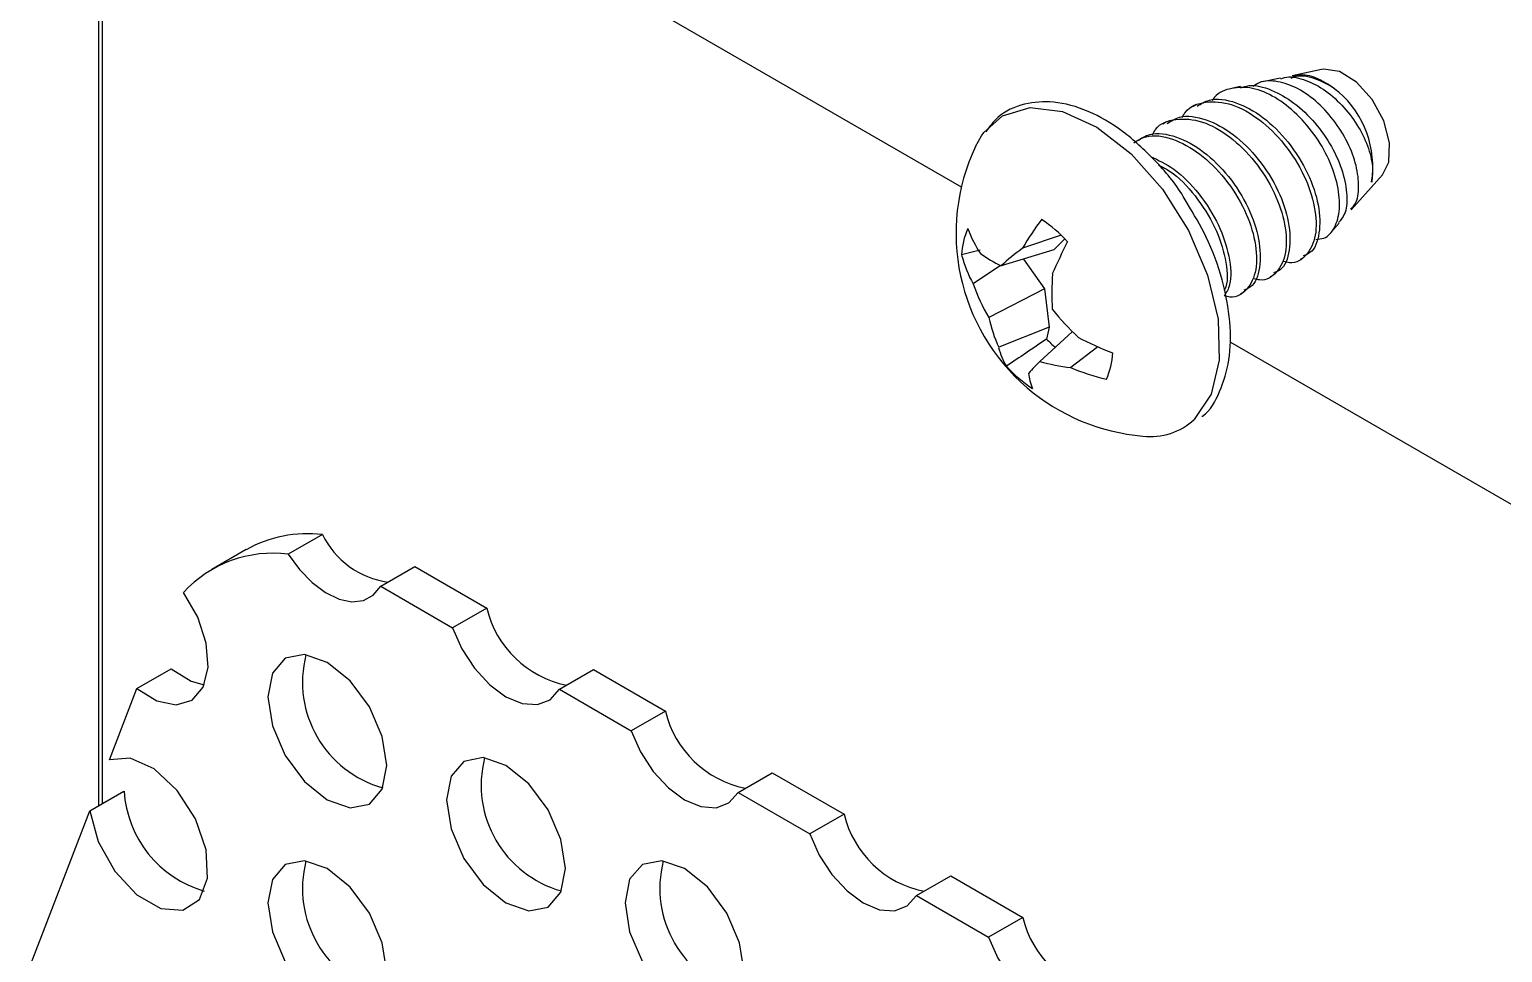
# Model space of a CAD drawing. Extents: x -1.2 to 10.8, y -7.1 to 0.
# Drawn here: x 1.321 to 2.414, y -4.647 to -3.962 of the extents above; entities that cross this region are included whole.
import ezdxf

# ---------------------------------------------------------------- set-up
doc = ezdxf.new("R2010")
doc.units = 0
doc.header["$LTSCALE"] = 0.5
doc.header["$MEASUREMENT"] = 0
for name, color, linetype in [('Brackets', 181, 'CONTINUOUS'), ('End Cap', 92, 'CONTINUOUS'), ('Hardware', 242, 'CONTINUOUS')]:
    doc.layers.add(name, color=color, linetype=linetype)

msp = doc.modelspace()

# ---------------------------------------------------------------- linework, layer by layer
at = {"layer": 'Brackets', "transparency": 16777216}
for p, q in [((1.5382, -4.337), (1.5128, -4.3517)), ((1.4815, -4.3482), (1.4561, -4.3629)), ((1.5814, -4.3754), (1.6068, -4.3608)), ((1.6068, -4.3608), (1.6602, -4.3916)), ((1.5814, -4.3754), (1.6348, -4.4063)), ((1.6602, -4.3916), (1.6348, -4.4063)), ((1.4005, -4.4514), (1.4259, -4.4367)), ((1.714, -4.4519), (1.7394, -4.4373)), ((1.7394, -4.4373), (1.7928, -4.4681)), ((1.3801, -4.5043), (1.4005, -4.4514)), ((1.714, -4.4519), (1.7674, -4.4828)), ((1.7928, -4.4681), (1.7674, -4.4828)), ((1.8466, -4.5285), (1.8719, -4.5138)), ((1.8719, -4.5138), (1.9254, -4.5447)), ((1.3655, -4.542), (1.3909, -4.5274)), ((1.8466, -4.5285), (1.9, -4.5593)), ((1.3208, -4.6583), (1.3655, -4.542)), ((1.9254, -4.5447), (1.9, -4.5593)), ((1.9791, -4.605), (2.0045, -4.5904)), ((2.0045, -4.5904), (2.0579, -4.6212)), ((1.9791, -4.605), (2.0326, -4.6359)), ((2.0579, -4.6212), (2.0326, -4.6359))]:
    msp.add_line(p, q, dxfattribs=at)
at = {"layer": 'Brackets', "transparency": 16777216, "flags": 128}
for points in [[(1.5128, -4.3517), (1.5211, -4.363), (1.5305, -4.3727), (1.5405, -4.3801), (1.5505, -4.3849), (1.5601, -4.3869), (1.5687, -4.3859), (1.5759, -4.382), (1.5814, -4.3754)], [(1.4005, -4.4514), (1.4154, -4.4605), (1.4296, -4.4635), (1.4415, -4.4599), (1.4497, -4.4503), (1.4533, -4.4356), (1.4519, -4.4176), (1.4456, -4.3984), (1.4351, -4.38)], [(1.6348, -4.4063), (1.6417, -4.4219), (1.6511, -4.4363), (1.6623, -4.4485), (1.6744, -4.4574), (1.6865, -4.4625), (1.6977, -4.4632), (1.7071, -4.4596), (1.714, -4.4519)], [(1.5418, -4.4319), (1.5249, -4.426), (1.5106, -4.4288), (1.501, -4.4399), (1.4976, -4.4574), (1.501, -4.4789), (1.5106, -4.501), (1.5249, -4.5203), (1.5418, -4.534), (1.5587, -4.5399), (1.5731, -4.5371), (1.5826, -4.5261), (1.586, -4.5085), (1.5826, -4.487), (1.5731, -4.4649), (1.5587, -4.4456), (1.5418, -4.4319)], [(1.4259, -4.4367), (1.4408, -4.4459), (1.4505, -4.4486)], [(1.7674, -4.4828), (1.7743, -4.4984), (1.7837, -4.5129), (1.7949, -4.525), (1.807, -4.534), (1.8191, -4.539), (1.8303, -4.5398), (1.8397, -4.5362), (1.8466, -4.5285)], [(1.3655, -4.542), (1.3717, -4.5649), (1.384, -4.5869), (1.4004, -4.6045), (1.4183, -4.6147), (1.4346, -4.6159), (1.4469, -4.608), (1.453, -4.5922), (1.4519, -4.571), (1.444, -4.548), (1.4303, -4.5269), (1.4133, -4.511), (1.3956, -4.5031), (1.3801, -4.5043)], [(1.6744, -4.5085), (1.6575, -4.5026), (1.6431, -4.5054), (1.6336, -4.5164), (1.6302, -4.534), (1.6336, -4.5555), (1.6431, -4.5775), (1.6575, -4.5969), (1.6744, -4.6105), (1.6913, -4.6164), (1.7056, -4.6136), (1.7152, -4.6026), (1.7186, -4.585), (1.7152, -4.5635), (1.7056, -4.5414), (1.6913, -4.5221), (1.6744, -4.5085)], [(1.9, -4.5593), (1.9069, -4.575), (1.9163, -4.5894), (1.9275, -4.6016), (1.9396, -4.6105), (1.9517, -4.6155), (1.9628, -4.6163), (1.9722, -4.6127), (1.9791, -4.605)], [(1.5418, -4.585), (1.5249, -4.5791), (1.5106, -4.5819), (1.501, -4.593), (1.4976, -4.6105), (1.501, -4.632), (1.5106, -4.6541), (1.5249, -4.6734), (1.5418, -4.6871), (1.5587, -4.693), (1.5731, -4.6902), (1.5826, -4.6792), (1.586, -4.6616), (1.5826, -4.6401), (1.5731, -4.618), (1.5587, -4.5987), (1.5418, -4.585)], [(1.807, -4.585), (1.7901, -4.5791), (1.7757, -4.5819), (1.7661, -4.5929), (1.7628, -4.6105), (1.7661, -4.632), (1.7757, -4.6541), (1.7901, -4.6734), (1.807, -4.6871), (1.8239, -4.6929), (1.8382, -4.6902), (1.8478, -4.6791), (1.8512, -4.6615), (1.8478, -4.6401), (1.8382, -4.618), (1.8239, -4.5986), (1.807, -4.585)], [(2.0326, -4.6359), (2.0395, -4.6515), (2.0489, -4.6659), (2.06, -4.6781), (2.0721, -4.687), (2.0842, -4.6921), (2.0954, -4.6928), (2.1048, -4.6892), (2.1117, -4.6816)]]:
    msp.add_lwpolyline(points, dxfattribs=at)
at = {"layer": 'Brackets', "transparency": 16777216}
for centre, radius, start, end in [((1.5272, -4.4304), 0.094, 83.2633, 119.074), ((1.5957, -4.3088), 0.0641, 206.1211, 262.021), ((1.5012, -4.4406), 0.0897, 82.5555, 137.4979), ((1.7347, -4.3737), 0.0767, 193.5195, 258.4828), ((1.605, -4.4465), 0.0816, 165.6081, 254.3865), ((1.8673, -4.4502), 0.0767, 193.5195, 258.4828), ((1.7376, -4.523), 0.0816, 165.6081, 254.3865), ((1.4734, -4.5223), 0.0826, 183.5328, 253.9074), ((1.9999, -4.5267), 0.0767, 193.5195, 258.4828), ((1.605, -4.5996), 0.0816, 165.6081, 254.3865), ((1.8702, -4.5995), 0.0816, 165.6081, 254.3865), ((2.1325, -4.6033), 0.0767, 193.5195, 258.4828)]:
    msp.add_arc(centre, radius, start, end, dxfattribs=at)
at = {"layer": 'End Cap', "transparency": 16777216}
for p, q in [((1.3719, -2.6615), (1.3719, -4.5384)), ((1.3748, -2.6615), (1.3748, -4.5367))]:
    msp.add_line(p, q, dxfattribs=at)
at = {"layer": 'Hardware', "transparency": 16777216}
for p, q in [((1.6119, -3.8478), (2.0123, -4.079)), ((2.2492, -3.9982), (2.2358, -4.001)), ((2.2797, -3.9918), (2.2578, -3.9964)), ((2.2194, -4.0045), (2.2138, -4.0056)), ((2.1867, -4.018), (2.1839, -4.0196)), ((2.1646, -4.0307), (2.1618, -4.0323)), ((2.3016, -4.096), (2.3248, -4.0701)), ((2.2866, -4.1128), (2.2927, -4.1059)), ((2.0865, -4.1147), (2.0577, -4.1245)), ((2.0892, -4.1174), (2.081, -4.1257)), ((2.0264, -4.1259), (2.0125, -4.1295)), ((2.081, -4.1257), (2.0419, -4.1375)), ((2.264, -4.1327), (2.2667, -4.1311)), ((2.0415, -4.1373), (2.0211, -4.151)), ((2.0584, -4.1325), (2.074, -4.1547)), ((2.2419, -4.1455), (2.2446, -4.1439)), ((2.074, -4.1547), (2.0327, -4.1759)), ((2.074, -4.1547), (2.0776, -4.1832)), ((2.2198, -4.1582), (2.2225, -4.1566)), ((2.0776, -4.1832), (2.0401, -4.198)), ((2.0947, -4.1865), (2.0706, -4.2085)), ((2.0776, -4.1832), (2.0755, -4.1919)), ((2.1136, -4.1976), (2.0935, -4.2131)), ((2.2121, -4.1943), (2.4693, -4.3428))]:
    msp.add_line(p, q, dxfattribs=at)
at = {"layer": 'Hardware', "transparency": 16777216, "flags": 128}
for points in [[(2.3248, -4.0701), (2.3296, -4.0605), (2.3301, -4.0462), (2.3258, -4.0299), (2.3172, -4.0142), (2.3056, -4.0013), (2.293, -3.9934), (2.2811, -3.9916), (2.2797, -3.9918)], [(2.0291, -4.0385), (2.0428, -4.0263), (2.0634, -4.0201), (2.0873, -4.023), (2.1129, -4.0347), (2.1383, -4.0544), (2.1616, -4.0806), (2.181, -4.1113), (2.1951, -4.1444), (2.2029, -4.1772), (2.2038, -4.2075), (2.1978, -4.2328), (2.1852, -4.2515)], [(2.0229, -4.0489), (2.0273, -4.041), (2.0291, -4.0385)]]:
    msp.add_lwpolyline(points, dxfattribs=at)
at = {"layer": 'Hardware', "transparency": 16777216}
for centre, radius, start, end in [((2.2441, -4.064), 0.0736, 351.0376, 48.9236), ((2.1594, -4.1134), 0.151, 154.7008, 229.3793), ((2.0632, -4.1313), 0.0507, 155.1102, 177.9663), ((2.1109, -4.0746), 0.1002, 200.7001, 212.5535), ((2.2473, -4.2355), 0.2197, 142.9144, 149.6518), ((2.016, -4.1878), 0.1015, 42.2014, 56.5571), ((2.4377, -4.2986), 0.39, 152.6766, 156.5806), ((2.1132, -4.1019), 0.1044, 195.3539, 208.075), ((2.0861, -4.0441), 0.1033, 234.7398, 244.6692), ((2.2127, -4.3296), 0.2571, 127.085, 131.6393), ((2.1694, -4.0971), 0.1578, 199.9732, 209.9753), ((2.3069, -4.1576), 0.2274, 176.4664, 183.1277), ((2.1444, -4.1508), 0.1145, 192.6849, 204.3677), ((2.248, -4.0332), 0.2167, 219.1183, 226.5557), ((2.1376, -4.1314), 0.0867, 224.3262, 230.203), ((2.2156, -3.9648), 0.2542, 242.6593, 249.0269), ((2.0843, -4.188), 0.0454, 192.8258, 212.1324), ((2.4192, -4.552), 0.4894, 135.4204, 136.8217), ((2.1122, -4.0632), 0.1511, 254.0035, 262.8885), ((2.074, -4.2004), 0.0507, 335.1102, 357.9663), ((2.1211, -4.1439), 0.1015, 222.2014, 236.5571), ((2.0974, -4.2145), 0.0352, 184.2472, 203.7199), ((2.1624, -4.0452), 0.1815, 247.6807, 256.4742), ((2.1594, -4.1134), 0.151, 229.3793, 265.2938), ((2.1528, -4.2169), 0.0474, 263.0346, 313.1208)]:
    msp.add_arc(centre, radius, start, end, dxfattribs=at)
for points, knots in [([(2.3011, -4.0955), (2.3021, -4.0946), (2.3057, -4.0915), (2.3077, -4.081), (2.3065, -4.0655), (2.3006, -4.048), (2.2904, -4.0309), (2.2772, -4.0161), (2.2622, -4.0052), (2.247, -4.0001), (2.2353, -3.9998), (2.2304, -4.0034), (2.2289, -4.0044)], [0, 0, 0, 0, 0.045184, 0.156434, 0.268021, 0.379486, 0.492733, 0.606596, 0.720374, 0.835618, 0.951754, 1, 1, 1, 1]), ([(2.2494, -3.9987), (2.2503, -3.9984), (2.2551, -3.9964), (2.2663, -3.9987), (2.281, -4.0056), (2.2949, -4.0177), (2.3065, -4.0326), (2.3144, -4.0486), (2.3182, -4.064), (2.3173, -4.0718), (2.3169, -4.0755)], [0, 0, 0, 0, 0.033806, 0.175548, 0.316915, 0.458236, 0.596205, 0.733538, 0.870845, 1, 1, 1, 1]), ([(2.2571, -3.9983), (2.2578, -3.9979), (2.2625, -3.9954), (2.2744, -3.9977), (2.2859, -4.0033), (2.2917, -4.0079), (2.2925, -4.0085)], [0, 0, 0, 0, 0.07769, 0.51052, 0.932129, 1, 1, 1, 1]), ([(2.2925, -4.0085), (2.2881, -4.0053), (2.2793, -3.9989), (2.2669, -3.9951), (2.2605, -3.9965), (2.258, -3.997)], [0, 0, 0, 0, 0.374656, 0.750308, 1, 1, 1, 1]), ([(2.2755, -4.1179), (2.2775, -4.1177), (2.2835, -4.1173), (2.29, -4.1095), (2.2938, -4.096), (2.2923, -4.0782), (2.2858, -4.0585), (2.2745, -4.0393), (2.2597, -4.0226), (2.2431, -4.0105), (2.226, -4.0043), (2.2109, -4.0055), (2.2015, -4.0096), (2.1988, -4.0145), (2.1986, -4.0148)], [0, 0, 0, 0, 0.045503, 0.137277, 0.230619, 0.324208, 0.417712, 0.51255, 0.60784, 0.703073, 0.799405, 0.896397, 0.993354, 1, 1, 1, 1]), ([(2.2196, -4.0053), (2.2216, -4.0047), (2.2283, -4.0026), (2.2424, -4.0063), (2.2594, -4.0158), (2.275, -4.0308), (2.2877, -4.0488), (2.296, -4.068), (2.2991, -4.0857), (2.2979, -4.099), (2.2938, -4.1036), (2.2922, -4.1054)], [0, 0, 0, 0, 0.055428, 0.180794, 0.306355, 0.431855, 0.554214, 0.676711, 0.799155, 0.918675, 1, 1, 1, 1]), ([(2.1799, -4.091), (2.1789, -4.0893), (2.1724, -4.0775), (2.1561, -4.0586), (2.1323, -4.0366), (2.1065, -4.0216), (2.0816, -4.0148), (2.0585, -4.0165), (2.0406, -4.0244), (2.0332, -4.0343), (2.0305, -4.0381)], [0, 0, 0, 0, 0.02481, 0.175168, 0.326073, 0.478065, 0.631323, 0.767436, 0.912401, 1, 1, 1, 1]), ([(2.1763, -4.0275), (2.177, -4.0261), (2.1807, -4.0193), (2.1935, -4.0149), (2.2129, -4.0163), (2.2338, -4.028), (2.2529, -4.0469), (2.2676, -4.0702), (2.2755, -4.0945), (2.2763, -4.116), (2.2693, -4.1302), (2.26, -4.1366), (2.2531, -4.1347), (2.2517, -4.1344)], [0, 0, 0, 0, 0.026009, 0.129281, 0.236829, 0.341611, 0.446393, 0.553941, 0.657212, 0.763822, 0.870432, 0.973704, 1, 1, 1, 1]), ([(2.1873, -4.019), (2.1902, -4.0173), (2.198, -4.0124), (2.2159, -4.0151), (2.2365, -4.0263), (2.2557, -4.0453), (2.2703, -4.0686), (2.2784, -4.0931), (2.2788, -4.1139), (2.2741, -4.1271), (2.2679, -4.1294), (2.2661, -4.1301)], [0, 0, 0, 0, 0.074439, 0.201802, 0.325889, 0.449975, 0.577338, 0.699637, 0.825889, 0.95214, 1, 1, 1, 1]), ([(2.1542, -4.0403), (2.1549, -4.0389), (2.1586, -4.032), (2.1714, -4.0277), (2.1908, -4.0291), (2.2118, -4.0407), (2.2308, -4.0596), (2.2455, -4.083), (2.2534, -4.1073), (2.2542, -4.1287), (2.2472, -4.1429), (2.2379, -4.1493), (2.231, -4.1475), (2.2296, -4.1471)], [0, 0, 0, 0, 0.026009, 0.129281, 0.236829, 0.341611, 0.446393, 0.553941, 0.657212, 0.763822, 0.870432, 0.973704, 1, 1, 1, 1]), ([(2.1652, -4.0318), (2.1681, -4.03), (2.1759, -4.0251), (2.1938, -4.0278), (2.2145, -4.039), (2.2336, -4.0581), (2.2482, -4.0813), (2.2563, -4.1058), (2.2567, -4.1266), (2.252, -4.1399), (2.2458, -4.1422), (2.244, -4.1428)], [0, 0, 0, 0, 0.074439, 0.201802, 0.325889, 0.449975, 0.577338, 0.699637, 0.825889, 0.95214, 1, 1, 1, 1]), ([(2.1403, -4.0462), (2.1432, -4.0444), (2.1511, -4.0395), (2.1689, -4.0422), (2.1896, -4.0534), (2.2087, -4.0724), (2.2234, -4.0957), (2.2313, -4.12), (2.2321, -4.1415), (2.2251, -4.1557), (2.2158, -4.1621), (2.2089, -4.1602), (2.2075, -4.1599)], [0, 0, 0, 0, 0.06733, 0.18253, 0.294767, 0.407004, 0.522204, 0.632823, 0.747019, 0.861214, 0.971833, 1, 1, 1, 1]), ([(2.1431, -4.0446), (2.146, -4.0428), (2.1538, -4.0379), (2.1717, -4.0406), (2.1924, -4.0518), (2.2115, -4.0708), (2.2261, -4.0941), (2.2342, -4.1186), (2.2346, -4.1394), (2.2299, -4.1526), (2.2237, -4.1549), (2.222, -4.1556)], [0, 0, 0, 0, 0.074439, 0.201802, 0.325889, 0.449975, 0.577338, 0.699637, 0.825889, 0.95214, 1, 1, 1, 1]), ([(2.1527, -4.0564), (2.1585, -4.0591), (2.1712, -4.065), (2.1894, -4.0837), (2.2041, -4.1069), (2.2118, -4.131), (2.2132, -4.1502), (2.2091, -4.1573), (2.2075, -4.1599)], [0, 0, 0, 0, 0.156299, 0.338966, 0.526455, 0.706489, 0.892343, 1, 1, 1, 1]), ([(2.1587, -4.0628), (2.1616, -4.0642), (2.1712, -4.0689), (2.1866, -4.0854), (2.2014, -4.1085), (2.2089, -4.1325), (2.2107, -4.1494), (2.2078, -4.155), (2.2073, -4.1559)], [0, 0, 0, 0, 0.090763, 0.30555, 0.526007, 0.737698, 0.956233, 1, 1, 1, 1]), ([(2.1909, -4.2492), (2.1911, -4.2492), (2.1972, -4.2453), (2.2047, -4.231), (2.2121, -4.2078), (2.2126, -4.1792), (2.2068, -4.148), (2.1958, -4.1175), (2.1849, -4.0993), (2.1799, -4.091)], [0, 0, 0, 0, 0.002898, 0.165706, 0.331245, 0.503479, 0.678818, 0.853996, 1, 1, 1, 1]), ([(2.0755, -4.1919), (2.0705, -4.1954), (2.0606, -4.2021), (2.0507, -4.2088), (2.0459, -4.2121)], [0, 0, 0, 0, 0.5142472, 1, 1, 1, 1])]:
    msp.add_open_spline(points, degree=3, knots=knots, dxfattribs=at)

doc.saveas('drawing.dxf')
